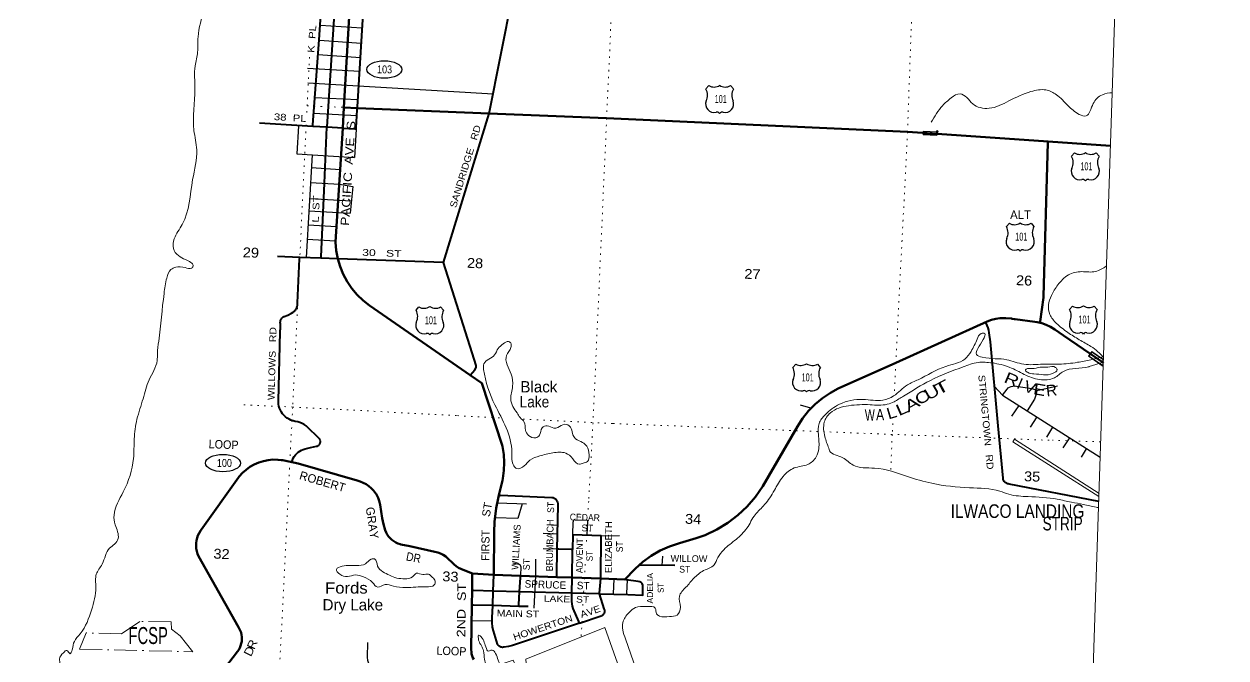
# Model space of a CAD drawing. Header units: feet. Extents: x -792560 to -757852, y -445244 to -352791.
# Drawn here: x -779103 to -757852, y -424717 to -413502 of the extents above; entities that cross this region are included whole.
import ezdxf
from ezdxf.enums import TextEntityAlignment as Align

# ---------------------------------------------------------------- set-up
doc = ezdxf.new("R2010")
doc.units = ezdxf.units.FT
doc.header["$LTSCALE"] = 80
doc.header["$PDMODE"] = 32
doc.header["$PDSIZE"] = 40
doc.linetypes.add('DOT_DASHED', pattern=[7.7, 5, -1.2, 0.3, -1.2])
doc.linetypes.add('DOTTED', pattern=[1.5, 0.3, -1.2])
for name, color, linetype, lineweight in [('16', 7, 'Continuous', 25), ('17', 7, 'Continuous', 25), ('20', 7, 'Continuous', 70), ('23', 7, 'Continuous', 70), ('26', 7, 'Continuous', 40), ('29', 7, 'Continuous', 25), ('36', 7, 'Continuous', 13), ('39', 7, 'Continuous', 13), ('4', 7, 'Continuous', 13), ('44', 7, 'DOT_DASHED', 13), ('57', 7, 'Continuous', 13), ('7', 7, 'DOTTED', 13)]:
    doc.layers.add(name, color=color, linetype=linetype, lineweight=lineweight)
doc.layers.add('27', color=7, linetype='Continuous')
doc.layers.add('41', color=7, linetype='Continuous')

msp = doc.modelspace()

# ---------------------------------------------------------------- linework, layer by layer
at = {"layer": '16'}
for p, q in [((-767047.22, -414651.28), (-766995.91, -414592.52)), ((-766804.15, -414586.55), (-766804.43, -414586.75)), ((-766612.06, -414592.43), (-766560.67, -414651.28)), ((-760581.1, -415842.36), (-760529.79, -415783.6)), ((-760338.03, -415777.63), (-760338.31, -415777.83)), ((-760145.94, -415783.51), (-760094.55, -415842.36)), ((-761733.17, -417086.34), (-761681.86, -417027.58)), ((-761490.1, -417021.61), (-761490.38, -417021.81)), ((-761298.01, -417027.49), (-761246.62, -417086.34)), ((-772172.07, -418565.61), (-772120.76, -418506.85)), ((-771929, -418500.88), (-771929.28, -418501.08)), ((-771736.91, -418506.76), (-771685.52, -418565.61)), ((-760615.53, -418552.35), (-760564.22, -418493.59)), ((-760372.46, -418487.62), (-760372.74, -418487.82)), ((-760180.37, -418493.5), (-760128.98, -418552.35)), ((-765510.3, -419576.4), (-765458.99, -419517.64)), ((-765267.23, -419511.67), (-765267.51, -419511.87)), ((-765075.14, -419517.55), (-765023.75, -419576.4))]:
    msp.add_line(p, q, dxfattribs=at)
for centre, radius, start, end in [((-766904.83, -414434.86), 182.07, 239.97227, 303.45418), ((-766703.05, -414435.36), 181.52, 236.33975, 300.08743), ((-766703.06, -414434.86), 182.07, 236.54582, 236.59441), ((-767240.2, -414761.91), 222.05, 332.97043, 29.75871), ((-766367.7, -414761.91), 222.05, 150.24129, 207.02957), ((-766901.01, -414916.81), 151.42, 159.09177, 283.81923), ((-766706.89, -414916.81), 151.42, 256.18077, 20.90823), ((-760774.08, -415952.99), 222.05, 332.97043, 29.75871), ((-760438.71, -415625.94), 182.07, 239.97227, 303.45418), ((-760236.93, -415626.44), 181.52, 236.33975, 300.08743), ((-760236.94, -415625.94), 182.07, 236.54582, 236.59441), ((-759901.58, -415952.99), 222.05, 150.24129, 207.02957), ((-760434.89, -416107.89), 151.42, 159.09177, 283.81923), ((-760240.77, -416107.89), 151.42, 256.18077, 20.90823), ((-761926.15, -417196.97), 222.05, 332.97043, 29.75871), ((-761590.78, -416869.92), 182.07, 239.97227, 303.45418), ((-761389, -416870.42), 181.52, 236.33975, 300.08743), ((-761389.01, -416869.92), 182.07, 236.54582, 236.59441), ((-761053.65, -417196.97), 222.05, 150.24129, 207.02957), ((-761586.96, -417351.87), 151.42, 159.09177, 283.81923), ((-761392.84, -417351.87), 151.42, 256.18077, 20.90823), ((-772365.05, -418676.24), 222.05, 332.97043, 29.75871), ((-772029.68, -418349.19), 182.07, 239.97227, 303.45418), ((-771827.9, -418349.69), 181.52, 236.33975, 300.08743), ((-771827.91, -418349.19), 182.07, 236.54582, 236.59441), ((-771492.55, -418676.24), 222.05, 150.24129, 207.02957), ((-760808.51, -418662.98), 222.05, 332.97043, 29.75871), ((-760473.14, -418335.93), 182.07, 239.97227, 303.45418), ((-760271.36, -418336.43), 181.52, 236.33975, 300.08743), ((-760271.37, -418335.93), 182.07, 236.54582, 236.59441), ((-759936.01, -418662.98), 222.05, 150.24129, 207.02957), ((-772025.86, -418831.14), 151.42, 159.09177, 283.81923), ((-771831.74, -418831.14), 151.42, 256.18077, 20.90823), ((-760469.32, -418817.88), 151.42, 159.09177, 283.81923), ((-760275.2, -418817.88), 151.42, 256.18077, 20.90823), ((-765703.28, -419687.03), 222.05, 332.97043, 29.75871), ((-765367.91, -419359.98), 182.07, 239.97227, 303.45418), ((-765166.13, -419360.48), 181.52, 236.33975, 300.08743), ((-765166.14, -419359.98), 182.07, 236.54582, 236.59441), ((-764830.78, -419687.03), 222.05, 150.24129, 207.02957), ((-765364.09, -419841.93), 151.42, 159.09177, 283.81923), ((-765169.97, -419841.93), 151.42, 256.18077, 20.90823)]:
    msp.add_arc(centre, radius, start, end, dxfattribs=at)
for centre, major_axis, start_param, end_param in [((-766845.67, -415115.63), (-19.56, 51.67), 4.95877769, 6.28318531), ((-766762.22, -415115.63), (19.56, 51.67), 0, 1.32637542), ((-760379.55, -416306.71), (-19.56, 51.67), 4.95877769, 6.28318531), ((-760296.1, -416306.71), (19.56, 51.67), 0, 1.32637542), ((-761531.62, -417550.69), (-19.56, 51.67), 4.95877769, 6.28318531), ((-761448.17, -417550.69), (19.56, 51.67), 0, 1.32637542), ((-771970.52, -419029.96), (-19.56, 51.67), 4.95877769, 6.28318531), ((-771887.07, -419029.96), (19.56, 51.67), 0, 1.32637542), ((-760413.98, -419016.7), (-19.56, 51.67), 4.95877769, 6.28318531), ((-760330.53, -419016.7), (19.56, 51.67), 0, 1.32637542), ((-765308.75, -420040.75), (-19.56, 51.67), 4.95877769, 6.28318531), ((-765225.3, -420040.75), (19.56, 51.67), 0, 1.32637542)]:
    msp.add_ellipse(centre, major_axis=major_axis, ratio=0.929097, start_param=start_param, end_param=end_param, dxfattribs=at)
at = {"layer": '17'}
for centre in [(-772731.45, -414306.19), (-775586.66, -421269.09)]:
    msp.add_ellipse(centre, major_axis=(-309.24, 1), ratio=0.500121, dxfattribs=at)
at = {"layer": '20'}
for p, q in [((-773469.08, -415344.59), (-773446.38, -414979.21)), ((-773208.85, -414988.74), (-773446.38, -414979.21)), ((-770878.69, -415082.28), (-773208.85, -414988.74)), ((-759892.66, -415655.3), (-760997.93, -415578.58)), ((-771009.32, -419854.08), (-771215.01, -419711.99)), ((-770325.39, -423262.97), (-770795.68, -423246.33)), ((-769682.45, -423285.72), (-770325.39, -423262.97)), ((-769410.79, -423295.33), (-769682.45, -423285.72)), ((-768904.62, -423313.25), (-769410.79, -423295.33)), ((-768478.99, -423328.31), (-768904.62, -423313.25))]:
    msp.add_line(p, q, dxfattribs=at)
for points in [[(-760997.93, -415578.58), (-762955.42, -415442.73), (-763482.51, -415410.71), (-768801.79, -415165.66), (-770878.69, -415082.28)], [(-773556.74, -417654.74), (-773557.04, -417653.71), (-773582.96, -417509.5), (-773593.67, -417363.38), (-773593.85, -417352.5), (-773469.08, -415344.59)], [(-761076.21, -418316.61), (-760998.63, -415603.24), (-760997.93, -415578.58)], [(-771215.01, -419711.99), (-772993.26, -418483.58), (-773109.02, -418393.76), (-773214.75, -418292.33), (-773309.3, -418180.41), (-773391.63, -418059.21), (-773460.85, -417930.08), (-773516.19, -417794.41), (-773556.74, -417654.74)], [(-761138.6, -418788.19), (-761135.11, -418762.74), (-761076.83, -418338.1), (-761076.21, -418316.61)], [(-768225.53, -423076.05), (-768160.2, -423017.02), (-768012.71, -422909.47), (-767854.78, -422817.93), (-767688.16, -422743.4), (-767514.65, -422686.69), (-767218.22, -422599.68), (-767058.85, -422541.64), (-766854.23, -422445.1), (-766660.81, -422327.7), (-766480.73, -422190.72), (-766315.95, -422035.67), (-766168.28, -421864.24), (-766039.34, -421678.32), (-765426.54, -420620.57), (-765336.44, -420478.28), (-765231.96, -420346.19), (-765114.24, -420225.74), (-764984.58, -420118.26), (-764844.39, -420024.92), (-764706.11, -419951.8), (-763689.96, -419494.48), (-762071.23, -418765.97), (-761997.95, -418737.82), (-761922.13, -418717.49), (-761849.39, -418705.72), (-761745.69, -418703.99), (-761642.39, -418713.12), (-761629.05, -418715.35), (-761593.59, -418721.27)], [(-761138.6, -418788.19), (-761189.2, -418775.97), (-761233.52, -418768.98), (-761579.05, -418723.2), (-761593.59, -418721.27)], [(-760019.49, -419495.89), (-760725.76, -419009.65), (-760880.33, -418904.35), (-760952.07, -418860.27), (-761028.02, -418823.93), (-761107.35, -418795.73), (-761138.6, -418788.19)], [(-770714.1, -421862.52), (-770702.4, -421814.26), (-770644.31, -421574.63), (-770639.91, -421543.97), (-770618.89, -421402.63), (-770612.76, -421259.87), (-770621.58, -421117.26), (-770645.26, -420976.34), (-770650.77, -420952.57), (-771009.32, -419854.08)], [(-770795.68, -423246.33), (-770788.47, -422488.81), (-770784.86, -422310.73), (-770757.89, -422068.57), (-770714.47, -421864.26), (-770714.1, -421862.52)], [(-768478.99, -423328.31), (-768304.38, -423148.24), (-768295.64, -423139.4), (-768225.53, -423076.05)]]:
    msp.add_lwpolyline(points, dxfattribs=at)
at = {"layer": '23'}
for p, q in [((-770795.68, -423246.33), (-771176.26, -423225.15)), ((-771183.94, -423780.64), (-771180.38, -423523.62))]:
    msp.add_line(p, q, dxfattribs=at)
for points in [[(-773446.38, -414979.21), (-773160.63, -410064.45), (-773185.51, -409810.47), (-773193.52, -409611.23), (-773193.11, -409604.86)], [(-775618.01, -424978), (-775329.1, -424603.37), (-775306.73, -424570.82), (-775287.88, -424536.11), (-775272.76, -424499.61), (-775261.54, -424461.74), (-775254.33, -424422.91), (-775251.23, -424383.53), (-775252.26, -424344.04), (-775257.42, -424304.88), (-775266.63, -424266.47), (-775279.81, -424229.24), (-775296.82, -424193.59), (-775309.95, -424171.26), (-776016.18, -422917.16), (-776034.69, -422873.55), (-776048.55, -422828.24), (-776057.59, -422781.73), (-776061.72, -422734.54), (-776060.9, -422687.17), (-776055.13, -422640.14), (-776044.47, -422593.98), (-776029.05, -422549.18), (-776009.03, -422506.24), (-775984.63, -422465.63), (-775971.65, -422447.38), (-775311.51, -421521.34), (-775300.64, -421507.84), (-775242.46, -421444.27), (-775177.96, -421387.12)], [(-775177.96, -421387.12), (-775107.83, -421337.03), (-775032.85, -421294.54), (-774953.85, -421260.12), (-774871.67, -421234.15), (-774787.24, -421216.91), (-774701.46, -421208.6), (-774615.29, -421209.29), (-774554.66, -421216.16), (-774529.64, -421218.99), (-774504.66, -421224.37), (-774253.76, -421278.36), (-773213.67, -421579.65), (-773158.48, -421595.54), (-773105.26, -421617.11), (-773054.58, -421644.13), (-773007, -421676.3), (-772963.05, -421713.26), (-772923.2, -421754.62), (-772887.89, -421799.91), (-772879.39, -421813.22), (-772863.46, -421838.18), (-772851.49, -421863.22), (-772840.66, -421885.89), (-772822.99, -421935.69), (-772810.62, -421987.06), (-772807.56, -422005.39), (-772771.15, -422245.96), (-772749.8, -422351.66), (-772717.52, -422454.56), (-772701.33, -422495.36), (-772681.15, -422532.07), (-772657.25, -422566.48), (-772629.88, -422598.2), (-772599.34, -422626.88), (-772565.98, -422652.22), (-772530.14, -422673.92), (-772492.24, -422691.77), (-772452.68, -422705.55), (-772442.38, -422708.4), (-772283.43, -422738.45), (-771839.06, -422837.65), (-771787.65, -422851.53), (-771737.97, -422870.71), (-771690.57, -422894.98), (-771645.97, -422924.07), (-771630.72, -422935.64), (-771497.18, -423062.41), (-771460.93, -423093.2), (-771421.66, -423120.04), (-771379.8, -423142.63), (-771369.28, -423147.46), (-771176.26, -423225.15)], [(-771180.38, -423523.62), (-771176.61, -423250.15), (-771176.26, -423225.15)], [(-771151.38, -424744.85), (-771167.29, -424712.7), (-771179.75, -424679.06), (-771188.62, -424644.3), (-771193.82, -424608.81), (-771195.27, -424572.96), (-771194.67, -424556.35), (-771183.94, -423780.64)]]:
    msp.add_lwpolyline(points, dxfattribs=at)
at = {"layer": '26'}
for p, q in [((-770878.69, -415082.28), (-769824.14, -409804.38)), ((-773998.65, -415312.86), (-774938.68, -415256.53)), ((-773746.35, -415327.98), (-773998.65, -415312.86)), ((-773469.08, -415344.59), (-773746.35, -415327.98)), ((-774228.38, -417630.37), (-774623.08, -417616.04)), ((-773852.76, -417644), (-774228.38, -417630.37)), ((-773556.74, -417654.74), (-773852.76, -417644)), ((-771686.72, -417722.61), (-773556.74, -417654.74)), ((-769410.79, -423295.33), (-769403.82, -422798.67)), ((-770816.88, -423790.88), (-770806.84, -423533.05)), ((-769414.62, -423568.22), (-770340.19, -423544.84))]:
    msp.add_line(p, q, dxfattribs=at)
for points in [[(-773998.65, -415312.86), (-773996.58, -415285.48), (-773882.64, -413780.32), (-773607.12, -409586.29), (-773606.34, -409580.39)], [(-773746.35, -415327.98), (-773746.08, -415321.86), (-773530.04, -412045.86), (-773422.04, -409797.88), (-773385.95, -409620.54), (-773380.5, -409593.76)], [(-773208.85, -414988.74), (-773206.25, -414968.57), (-772884.67, -409650.32), (-772883.03, -409623.22)], [(-773469.08, -415344.59), (-773255.97, -415357.36), (-773230.78, -415358.87), (-773229.47, -415337.01), (-773210.35, -415018.57), (-773208.85, -414988.74)], [(-771686.72, -417722.61), (-770878.69, -415082.29), (-770878.69, -415082.28)], [(-773852.76, -417644), (-773851.53, -417617.66), (-773790.4, -416316.53), (-773746.35, -415327.98)], [(-774369.07, -421249.11), (-774368.85, -421248.31), (-774357.9, -421215.37), (-774343.57, -421183.76), (-774326.01, -421153.82), (-774305.42, -421125.88), (-774282.02, -421100.25), (-774256.07, -421077.2), (-774227.85, -421056.99), (-774197.67, -421039.84), (-774165.87, -421025.94), (-774132.79, -421015.44), (-774037.89, -420992.9), (-773932.53, -420971.83), (-773923.91, -420969.96), (-773915.53, -420967.21), (-773907.49, -420963.59), (-773899.87, -420959.15), (-773892.76, -420953.94), (-773886.22, -420948.02), (-773880.35, -420941.44), (-773875.19, -420934.29), (-773870.81, -420926.63), (-773867.25, -420918.56), (-773864.56, -420910.17), (-773862.76, -420901.53), (-773861.87, -420892.76), (-773861.9, -420883.94), (-773862.86, -420875.17), (-773864.2, -420868.98), (-773874.61, -420843.96), (-773899.6, -420819.3), (-774082.12, -420639.22), (-774113.86, -420612.03), (-774148.27, -420588.31), (-774184.97, -420568.31), (-774223.56, -420552.26), (-774263.62, -420540.33), (-774304.7, -420532.66), (-774310.62, -420531.92), (-774347.22, -420523.24), (-774382.72, -420510.78), (-774416.72, -420494.67), (-774448.85, -420475.11), (-774478.76, -420452.29), (-774506.11, -420426.47), (-774530.62, -420397.93), (-774552.02, -420366.98), (-774570.06, -420333.97), (-774584.55, -420299.26), (-774595.33, -420263.22), (-774602.29, -420226.25), (-774605.34, -420188.75), (-774605.28, -420165.97), (-774572.32, -418946.82), (-774571.67, -418922.78), (-774571.23, -418896.82), (-774570.69, -418864.37), (-774570.27, -418839.09), (-774570.72, -418814.37), (-774571.28, -418783.44), (-774571.21, -418771.62), (-774569.92, -418759.88), (-774567.4, -418748.34), (-774563.68, -418737.13), (-774558.82, -418726.36), (-774552.86, -418716.16), (-774545.86, -418706.64), (-774537.91, -418697.91), (-774529.09, -418690.05), (-774519.49, -418683.16), (-774509.23, -418677.31), (-774504.14, -418674.91), (-774437.43, -418650.76), (-774373.62, -418619.77), (-774343.77, -418602.29), (-774343.5, -418602.07), (-774327.42, -418588.13), (-774312.89, -418572.58), (-774300.07, -418555.6), (-774289.09, -418537.38), (-774280.07, -418518.1), (-774273.12, -418497.99), (-774268.31, -418477.26), (-774265.7, -418456.14), (-774265.3, -418434.87), (-774229.43, -417653.25), (-774228.38, -417630.37)], [(-771215.01, -419711.99), (-771130.54, -419619.95), (-771107.16, -419580.96), (-771108.42, -419542.27), (-771178.53, -419321.64), (-771686.72, -417722.61)], [(-760100.53, -421949.63), (-761687.61, -421641.07), (-761699.95, -421639.08), (-761712.02, -421635.81), (-761723.68, -421631.3), (-761734.81, -421625.59), (-761745.27, -421618.76), (-761754.97, -421610.86), (-761763.78, -421602), (-761771.63, -421592.26), (-761778.41, -421581.76), (-761784.05, -421570.6), (-761788.5, -421558.92), (-761791.71, -421546.84), (-761793.38, -421536.71), (-761879.27, -420611), (-762017.29, -419123.52), (-762039.12, -418963.6), (-762045.26, -418918.84), (-762056.04, -418874.96), (-762071.35, -418832.45), (-762091.02, -418791.78), (-762097.81, -418779.88)], [(-769674.41, -422793.16), (-769661.74, -422016.99), (-769661.33, -421992.05), (-769665.18, -421966.99), (-769666.33, -421962.44), (-769670.41, -421951.35), (-769675.63, -421940.76), (-769681.92, -421930.77), (-769689.23, -421921.49), (-769697.47, -421913.02), (-769706.54, -421905.46), (-769716.36, -421898.9), (-769726.81, -421893.39), (-769737.78, -421889.01), (-769749.15, -421885.8), (-769760.79, -421883.79), (-769772.57, -421883.01), (-770678.63, -421840.43), (-770714.1, -421862.52)], [(-768904.62, -423313.25), (-768903.99, -423306.88), (-768898.73, -422554.49), (-769400.18, -422539.68), (-769403.82, -422798.67)], [(-769682.45, -423285.72), (-769682.02, -423259.68), (-769674.41, -422793.16)], [(-769403.82, -422798.67), (-769427.95, -422798.18), (-769647.3, -422793.71), (-769674.41, -422793.16)], [(-767597.16, -423083.62), (-768207.98, -423076.26), (-768225.53, -423076.05)], [(-770340.19, -423544.84), (-770806.84, -423533.05), (-770795.68, -423246.33)], [(-770340.19, -423544.84), (-770326.86, -423290.94), (-770325.39, -423262.97)], [(-768926.96, -423580.54), (-769414.62, -423568.22), (-769410.79, -423295.33)], [(-768926.96, -423580.54), (-768930.19, -423570.11), (-768904.62, -423313.25)], [(-770806.84, -423533.05), (-771154.44, -423524.27), (-771180.38, -423523.62)], [(-768926.96, -423580.54), (-768429.98, -423593.09), (-768161.41, -423607.9), (-768161.28, -423452.14), (-768161.26, -423427.21), (-768171.73, -423402.14), (-768172.98, -423400.1), (-768177.83, -423393.81), (-768183.3, -423388.06), (-768189.35, -423382.92), (-768192.84, -423380.53), (-768217.91, -423369.36), (-768242.84, -423365.44), (-768453.99, -423332.24), (-768478.99, -423328.31)], [(-770353.78, -423803.79), (-770352.16, -423772.79), (-770340.19, -423544.84)], [(-769283.21, -424099.27), (-769294.8, -424072.83), (-769395.46, -423843.29), (-769395.89, -423842), (-769407.14, -423801.65), (-769414.11, -423760.34), (-769416.73, -423718.54), (-769414.62, -423568.22)], [(-769283.21, -424099.27), (-768896.15, -423969.1), (-768892.33, -423967.99), (-768884.26, -423964.96), (-768876.55, -423961.11), (-768869.28, -423956.47), (-768862.54, -423951.1), (-768856.4, -423945.05), (-768850.92, -423938.39), (-768846.17, -423931.2), (-768842.2, -423923.55), (-768839.05, -423915.52), (-768836.75, -423907.21), (-768835.34, -423898.71), (-768835.3, -423897.97), (-768836.49, -423872.93), (-768844.22, -423847.97), (-768926.96, -423580.54)], [(-770816.88, -423790.88), (-771155.7, -423781.43), (-771183.94, -423780.64)], [(-769283.21, -424099.27), (-770463.63, -424496.24), (-770538.29, -424515.46), (-770614.55, -424526.76), (-770632.04, -424528.22), (-770637.91, -424528.87), (-770647.46, -424529.11), (-770656.98, -424528.36), (-770666.37, -424526.62), (-770675.53, -424523.9), (-770684.35, -424520.24), (-770692.74, -424515.68), (-770700.61, -424510.26), (-770707.87, -424504.06), (-770714.44, -424497.13), (-770720.25, -424489.55), (-770725.24, -424481.4), (-770729.34, -424472.78), (-770803.84, -424237.09), (-770817.27, -424169.85), (-770825.56, -424088.18), (-770825.26, -424006.09), (-770816.88, -423790.88)], [(-770191.79, -423808.31), (-770353.78, -423803.79), (-770816.88, -423790.88)]]:
    msp.add_lwpolyline(points, dxfattribs=at)
at = {"layer": '29'}
for p, q in [((-773863.24, -413524.6), (-773128.46, -413568.58)), ((-773881.56, -413788.47), (-773141.28, -413838.85)), ((-773902.64, -414044.08), (-773155.03, -414091.72)), ((-774089.69, -414281), (-773169.69, -414336.34)), ((-774085.1, -414540.27), (-770809.28, -414736.78)), ((-773959.02, -414800.11), (-773198.65, -414839.68)), ((-773979.13, -415078.48), (-773216.4, -415118.18)), ((-774250.81, -415302.9), (-774277.55, -415796.71)), ((-773230.97, -415362.01), (-773261.12, -415864.07)), ((-774277.55, -415796.71), (-773261.12, -415864.07)), ((-774008.92, -415814.08), (-774113.27, -417631.26)), ((-774021.43, -416043.02), (-773514.2, -416077.08)), ((-773290.43, -416374.82), (-773335.11, -416847.46)), ((-774053.38, -416587.85), (-773313.77, -416629.07)), ((-774066.59, -416808.72), (-773334.72, -416849.2)), ((-774080.41, -417054.65), (-773578.34, -417081.22)), ((-774095.76, -417309.76), (-773596.66, -417336.84)), ((-761193.15, -419984.96), (-760828.6, -419901.76)), ((-765188.99, -420295.22), (-765371.95, -420242.95)), ((-761515.12, -420251.25), (-761641.58, -420440.73)), ((-761196.16, -420452.86), (-761315.14, -420631.33)), ((-760916.85, -420633.29), (-761026.52, -420812.52)), ((-760616.65, -420822.13), (-760734.11, -420999.88)), ((-760322.18, -421016.29), (-760412.73, -421164.19)), ((-770736.4, -421969.98), (-770219.87, -421990.64)), ((-769667.22, -422373.32), (-769783.59, -422369.1)), ((-769400.18, -422539.68), (-769394.63, -422308.05)), ((-769671.36, -422526.57), (-769925.54, -422516.61)), ((-768898.73, -422554.49), (-768571.95, -422553.13)), ((-769672.3, -422793.2), (-769926.97, -422784.93)), ((-770462.55, -423033.45), (-770353.54, -423055.27)), ((-770320.54, -423095.95), (-770325.55, -423265.94)), ((-767818.88, -423079.96), (-767811.18, -422914.64)), ((-768673.2, -423321.34), (-768687.86, -423576.04)), ((-768438.65, -423334.17), (-768447.82, -423577.87)), ((-771187.16, -424055.21), (-770831.48, -424062.54))]:
    msp.add_line(p, q, dxfattribs=at)
for points in [[(-774036.88, -416303.84), (-773528.02, -416336.08), (-773290.43, -416374.82)], [(-761943.89, -419915.93), (-761800.67, -420067.39), (-760074.68, -421166.84)], [(-761800.67, -420067.39), (-761718.7, -419959.35), (-761701.97, -419940.52), (-761676.88, -419925.88), (-761651.79, -419915.42), (-761620.43, -419907.05), (-761589.06, -419904.96), (-761482.42, -419917.51), (-761285.87, -419950.98), (-761248.24, -419961.44), (-761193.15, -419984.96)], [(-761193.15, -419984.96), (-761212.69, -420070.22), (-761223.14, -420103.69), (-761237.78, -420139.25), (-761366.47, -420343.97)], [(-770292.97, -421988.31), (-770371.76, -422246.67), (-770779.99, -422237.7)], [(-769359.45, -422272.61), (-769139.98, -422277.36), (-769153.73, -422546.72)], [(-770058.48, -422967.75), (-770059.28, -423264.99), (-770088.09, -423834.4)], [(-772955.44, -424973.78), (-773012.93, -424794.71), (-773021.29, -424761.24), (-773027.57, -424704.76), (-773023.39, -424443.28)]]:
    msp.add_lwpolyline(points, dxfattribs=at)
for centre, radius, start, end in [((-769361.84, -422305.39), 32.88, 85.83759, 184.62628), ((-770361.2, -423095.2), 40.66, 358.95177, 79.14515)]:
    msp.add_arc(centre, radius, start, end, dxfattribs=at)
at = {"layer": '36'}
msp.add_lwpolyline([(-760095.9, -421809.34), (-761590.02, -420844.32), (-761617.85, -420891.52), (-760097.62, -421861.57)], dxfattribs=at)
at = {"layer": '39'}
for p, q in [((-760019.39, -419485.08), (-760268.66, -419563.14)), ((-760206.74, -419432.57), (-760016.57, -419389.34))]:
    msp.add_line(p, q, dxfattribs=at)
msp.add_lwpolyline([(-770686.87, -424833.06), (-770453.14, -424757.18), (-770330.86, -425038.8), (-770268.02, -425023), (-770250, -424969.42), (-770216.92, -424888.26), (-770229.41, -424735.16), (-768831.31, -424177.23), (-768581.36, -424890.97), (-769303.53, -425307.33), (-769211.62, -425573.49), (-769241.06, -425664.82), (-768907.33, -425875.77), (-768249.4, -425457.72), (-768234.69, -425054.53), (-768469.21, -424381.17)], dxfattribs=at)
for points in [[(-774528.52, -401680.36), (-774660.88, -403293.27), (-774815.12, -404878.5), (-774898.96, -405470.01), (-774929.31, -405806.36), (-775081.2, -407052.22), (-775153.48, -407601.96), (-775241.34, -408028.62), (-775346.66, -408603.28), (-775363.16, -409000.39), (-775401.3, -409605.61), (-775457.61, -409882.76), (-775487.46, -410040.36), (-775480.88, -410245.48), (-775542.98, -410516.4), (-775687.51, -411394.95), (-775722.02, -411845.64), (-775845.55, -412809.31), (-775921.75, -413246.43), (-776025.78, -413730.75), (-776033.5, -413997.62), (-776078.61, -414243.04), (-776081.36, -414648.68), (-776098.19, -415385.23), (-776048.38, -415726.49), (-776121.85, -416254.1), (-776305.42, -417046.88), (-776447.31, -417302.85), (-776461.48, -417471.06), (-776373.76, -417598.78), (-776249.81, -417669.55), (-776151.28, -417721.33), (-776110.77, -417766.99), (-776138.75, -417818.2), (-776255.01, -417811.98), (-776421.41, -417803.94), (-776505.25, -417845.09), (-776579.01, -417995.07), (-776627.14, -418268.5), (-776722.14, -419110.68), (-776744.45, -419336.85), (-776748.84, -419457.21), (-776891.8, -419797.5), (-776998.36, -420131.09), (-777106.02, -420494.76), (-777154.86, -420842.49), (-777167.45, -421187.51), (-777347.63, -421777.54), (-777511.28, -422189.4), (-777491.35, -422358.84), (-777440.04, -422603.75), (-777503.94, -422703.87), (-777588.81, -422773.1), (-777721.62, -423055.52), (-777824.63, -423236.58), (-777832.9, -423463.25), (-777909.94, -423868.21), (-778110.05, -424288.79), (-778213.45, -424425.64), (-778253.04, -424574.85), (-778289.62, -424641.82), (-778343.74, -424583.62), (-778405.44, -424623.56), (-778475.8, -424735.5), (-778472.79, -424817.96), (-778579.94, -424892.41), (-778640.34, -425006.72), (-778632.41, -425119.49), (-778603.14, -425253.12), (-778666.24, -425331.18), (-778755.68, -425376.91)], [(-759862.83, -414717.55), (-760036.22, -414752.29), (-760198.52, -414907.09), (-760255.86, -415047.62), (-760323.04, -415127.54), (-760444.59, -415101.04), (-760645.76, -414945.11), (-760849.63, -414752.93), (-761035.31, -414667.86), (-761299.53, -414698.46), (-761693.15, -414862.95), (-762039.31, -414993.02), (-762327.73, -414916.28), (-762434.09, -414803.96), (-762552.17, -414737.41), (-762709.39, -414808.04), (-762863.08, -414947.08), (-763066.48, -415239.19)], [(-759967.87, -417787.27), (-760060.81, -417839.27), (-760156.33, -417879.36), (-760399.46, -417882.6), (-760638.55, -417940.21), (-760823.79, -418118.29), (-760939.12, -418306.94), (-760989.18, -418467.82), (-760965.31, -418639.42), (-760846.59, -418798.38), (-760647.57, -418958.25), (-760445.37, -419086.1), (-760238.87, -419206.07), (-760115.73, -419298.91), (-760027.93, -419392.63)], [(-768469.21, -424381.17), (-768515.5, -424218.81), (-768514.9, -424092.29), (-768408.03, -423915.39), (-768292.19, -423823.17), (-768094.76, -423806.23), (-767941.19, -423835.9), (-767920.71, -423935.06), (-767869.95, -423975.06), (-767689.51, -423983.61), (-767556.03, -423958.32), (-767498.62, -423815.78), (-767515.81, -423626.35), (-767399.42, -423463.86), (-767259.11, -423306.25), (-767087.51, -423171.86), (-766903.04, -423070.09), (-766836.11, -422941.95), (-766730.55, -422801.16), (-766513, -422618.23), (-766320.93, -422418.3), (-766175.76, -422182.53), (-766008.57, -422003.8), (-765836.67, -421750.92), (-765683.11, -421505.41), (-765484.85, -421355.93), (-765245.54, -421292.29), (-765096.15, -421161.12), (-765050.55, -421012.13), (-765057.81, -420770.83), (-765046.41, -420568.38), (-764938.34, -420413.61), (-764684.53, -420227.98), (-764269.7, -420142.59), (-763916.7, -420155.38), (-763729.24, -420081.83), (-763483.1, -419885.88), (-763294.98, -419794.28), (-762804.39, -419558.98), (-762468.25, -419428.55), (-762358.9, -419293.92), (-762252.57, -419076.83), (-762178.64, -418977.07), (-762116.31, -418975.31), (-762142.33, -419082.83), (-762238.44, -419240.04), (-762262.38, -419345.63), (-762159.84, -419397.55), (-761725.62, -419441.41), (-761427.25, -419520.52), (-761089.78, -419518.69), (-760800.59, -419519.13), (-760478.06, -419486.64), (-760243.42, -419440.91), (-760206.74, -419432.57)], [(-770495.3, -419141.58), (-770494.36, -419225.97), (-770571.69, -419363.77), (-770561.64, -419528.84), (-770489.35, -419694.16), (-770465.16, -419911.97), (-770497.42, -420135.76), (-770460.06, -420267.68), (-770385.86, -420380.84), (-770330.7, -420465.19), (-770259.27, -420544.11), (-770236.31, -420685.55), (-770181.51, -420779.93), (-770056.54, -420822.62), (-769990.6, -420776.81), (-769939.56, -420644.08), (-769851.93, -420609.09), (-769736.99, -420651.42), (-769662.26, -420640.07), (-769545.67, -420582.03), (-769441.12, -420634.03), (-769407.04, -420745.74), (-769350.16, -420838.19), (-769226.07, -420904.95), (-769152.19, -420971.91), (-769111.48, -421122.02), (-769141.94, -421241.43), (-769219.26, -421268.76), (-769282.31, -421290.58), (-769401.22, -421191.86), (-769526.15, -421092.93), (-769754.95, -421088.65), (-769985.87, -421142.55), (-770157.28, -421216.68), (-770259.43, -421319.43), (-770389.7, -421366.93), (-770442.17, -421318.83), (-770475.73, -421082.61), (-770776.38, -420240.14), (-770976.4, -419612.23), (-770972.81, -419513.94), (-770885.5, -419432.74), (-770782.29, -419356.14), (-770719.8, -419239.9), (-770628.55, -419160.85), (-770538.62, -419117.91), (-770495.3, -419141.58)], [(-760268.66, -419563.14), (-760279.01, -419565.99), (-760726.97, -419648.34), (-760885.73, -419761.1), (-761149.94, -419791.69), (-761419.72, -419699.56), (-761674.29, -419575.84), (-761984.77, -419498.3), (-762235.48, -419489.21), (-762497.37, -419566.09), (-763078.51, -419806.14), (-763550.59, -420084.29), (-763721.02, -420185.8)], [(-761135.88, -419571.25), (-761001.27, -419570.11), (-760862.95, -419577.13), (-760836.26, -419616.26), (-760906.87, -419679.99), (-761076.6, -419707.98), (-761246.65, -419689.76), (-761362.17, -419663.48), (-761396.81, -419622.05), (-761357.75, -419597.36), (-761277.38, -419596.25), (-761135.88, -419571.25)], [(-763721.02, -420185.8), (-763839.03, -420228.5), (-764144.63, -420237.51), (-764522.8, -420253.93), (-764846.76, -420380.78), (-764953.27, -420547.65), (-764944.37, -420799.05), (-764873.8, -421007.91)], [(-764873.8, -421007.91), (-764859.17, -421051.2), (-764628.67, -421174.05), (-764444.67, -421305.26), (-764063.04, -421359.26), (-763481.98, -421506.87), (-763050.55, -421626.96), (-762384.62, -421705.33), (-761848.62, -421766.94), (-761689.92, -421820.9), (-761347.97, -421861.42), (-760833.52, -421908.19), (-760584.41, -421961.41), (-760372.98, -422001.21), (-760148.41, -422049.33), (-760104.26, -422055.18)], [(-772512.95, -423304.6), (-772366.83, -423317.93), (-772234.92, -423280.53), (-772164.38, -423218.81), (-772052.8, -423242.94), (-771952, -423232.54), (-771879.83, -423291.39), (-771833.97, -423355.32), (-771850.57, -423425.02), (-771990.28, -423456.11), (-772352.33, -423471.11), (-772572.3, -423445.06), (-772719.92, -423417.61), (-772850.12, -423463.11), (-772943.54, -423381.38), (-773102.56, -423281.21), (-773243.95, -423247.97), (-773383.58, -423277.05), (-773518.66, -423236), (-773579.77, -423149.42), (-773477.36, -423094.89), (-773223.83, -423081.98), (-773063.99, -423049.61), (-772964.71, -422970.86), (-772904.25, -422965.02), (-772850.62, -423091.5), (-772759.86, -423191.2), (-772512.95, -423304.6)], [(-770978.26, -425553.64), (-770901.2, -425478.09), (-770883.35, -425374.29), (-770858.8, -425306.89), (-770797.49, -425222.74), (-770786.93, -425098.59), (-770871.7, -424944.87), (-770962.59, -424738.71), (-770979.31, -424591.47), (-771016.21, -424501.76), (-771061.27, -424415.76), (-771070.82, -424347.12), (-771067.57, -424313.09), (-771024.25, -424336.76), (-770965.8, -424441.32), (-770927.63, -424551.17), (-770909.04, -424592.01), (-770828.15, -424576.87), (-770764.16, -424639.44), (-770720.19, -424755.53), (-770686.87, -424833.06)]]:
    msp.add_spline(points, degree=3, dxfattribs=at)
at = {"layer": '4'}
msp.add_lwpolyline([(-789416.66, -352790.59), (-757851.71, -353854.74), (-760869.81, -445243.89), (-792560.48, -444175.49)], close=True, dxfattribs=at)
at = {"layer": '44'}
msp.add_lwpolyline([(-778122.98, -424558.19), (-776118.07, -424606.65), (-776344.1, -424323.24), (-776494.5, -424210.03), (-776502.32, -424076.11), (-777052.47, -424070.76), (-777379.23, -424289.85), (-778002.76, -424274.01)], close=True, dxfattribs=at)
at = {"layer": '57'}
for p, q in [((-763206.05, -415395.68), (-762957.92, -415406.8)), ((-760284.28, -419379.91), (-760225.23, -419293.09)), ((-760284.28, -419379.91), (-760021.56, -419558.58)), ((-760225.23, -419293.09), (-760017.46, -419434.38))]:
    msp.add_line(p, q, dxfattribs=at)
msp.add_lwpolyline([(-762957.92, -415406.8), (-762964.29, -415474.72), (-763206.05, -415459.9), (-763206.05, -415395.68)], dxfattribs=at)
for points in [[(-762966.66, -415414.41), (-763198.05, -415404.04), (-763198.05, -415452.37), (-762971.53, -415466.26)], [(-760273.16, -419377.79), (-760223.11, -419304.2), (-760026.68, -419437.78), (-760029.83, -419543.27)]]:
    msp.add_lwpolyline(points, close=True, dxfattribs=at)
msp.add_point((-762957.92, -415406.8), dxfattribs=at)
at = {"layer": '7'}
for p, q in [((-774056.73, -414085.6), (-774104.51, -415085.37)), ((-762955.78, -415446.6), (-759892.66, -415655.3)), ((-770695.89, -420469.26), (-771454.67, -420429.41)), ((-760975.07, -420866.36), (-761990.88, -420825.25)), ((-760066.92, -420894.43), (-760917.91, -420863.83)), ((-769119.42, -421943.96), (-769128.8, -422113.55)), ((-769150.93, -422513.42), (-769164.16, -422752.49)), ((-769181, -423056.9), (-769195.84, -423325.14)), ((-769207.18, -423529.96), (-769209.56, -423572.98)), ((-769220.1, -423763.55), (-769223.98, -423833.66)), ((-769236.77, -424064.89), (-769252.29, -424345.23))]:
    msp.add_line(p, q, dxfattribs=at)
for points in [[(-768309.47, -399259.28), (-768309.56, -399361.67), (-768416.62, -404608.3), (-768562.74, -409879.63), (-768801.79, -415165.66), (-769042.63, -420556.08), (-769119.42, -421943.96)], [(-763089.56, -401180.05), (-763176.08, -404864.56), (-763293.24, -410112.83), (-763482.51, -415410.71), (-763717.4, -420074.17)], [(-774098.02, -414949.56), (-768801.79, -415165.66), (-763482.51, -415410.71), (-763207.66, -415429.44)], [(-774114.11, -415286.2), (-774352.64, -420277.21), (-774620.27, -425576.27), (-774868.8, -430700.44)], [(-771454.67, -420429.41), (-774352.64, -420277.21), (-775224.83, -420237.56)], [(-765068.17, -420710.72), (-768696.68, -420569.54), (-770310.36, -420489.53)], [(-762190.42, -420818.08), (-763752.04, -420761.93), (-764954.13, -420715.16)], [(-763742.2, -420566.54), (-763752.04, -420761.93), (-763780.33, -421430.03)]]:
    msp.add_lwpolyline(points, dxfattribs=at)

# ---------------------------------------------------------------- texts
at = {"layer": '16', "width": 0.6}
for p in [(-766784.35, -414898.32), (-760318.23, -416089.4), (-761470.31, -417333.38), (-771909.2, -418812.65), (-760352.67, -418799.39), (-765247.44, -419823.44)]:
    msp.add_text('101', height=140, dxfattribs=at).set_placement(p, align=Align.CENTER)
at = {"layer": '16'}
for s, height, rotation, width, p in [('PACIFIC  AVE  S', 150, 86.444, 1.2, (-773358.13, -417074.71)), ('ST', 142.5, 80.371, 1.05, (-770868.97, -422230.25))]:
    msp.add_text(s, height=height, rotation=rotation, dxfattribs=dict(at, width=width)).set_placement(p)
for s, height, rotation, p in [('ALT', 150, 0.564, (-761667.67, -416951.39)), ('FIRST', 142.5, 89.455, (-770876.32, -423001.96)), ('SPRUCE', 132, 357.973, (-770253.88, -423470.44)), ('ST', 132, 357.975, (-769331.51, -423499.22))]:
    msp.add_text(s, height=height, rotation=rotation, dxfattribs=at).set_placement(p)
at = {"layer": '17', "width": 0.85}
for s, p in [('103', (-772728.55, -414374.5)), ('100', (-775560.06, -421337.4))]:
    msp.add_text(s, height=140, dxfattribs=at).set_placement(p, align=Align.CENTER)
at = {"layer": '17'}
for s, rotation, width, p in [('LOOP', 357.84, 0.95, (-775576.42, -421014.85)), ('D', 63.745, 1.15, (-775054.86, -424630.28)), ('R', 66.843, 1.1, (-774999.81, -424505.45)), ('LOOP', 357.84, 0.95, (-771548.07, -424668.48))]:
    msp.add_text(s, height=150, rotation=rotation, dxfattribs=dict(at, width=width)).set_placement(p, align=Align.CENTER)
for s, rotation, p in [('ROBERT', 343.845, (-774246.46, -421551.17)), ('GRAY', 278.606, (-773062.66, -422057.33))]:
    msp.add_text(s, height=150, rotation=rotation, dxfattribs=at).set_placement(p)
for s, rotation, width, p in [('DR', 349.294, 0.9, (-772357.32, -422989.09)), ('2ND  ST', 89.208, 1.25, (-771301.84, -424350.86))]:
    msp.add_text(s, height=150, rotation=rotation, dxfattribs=dict(at, width=width)).set_placement(p)
at = {"layer": '27'}
for s, height, rotation, width, p in [('K  PL', 120, 85.671, 1.25, (-773970.77, -414014.03)), ('38  PL', 120, 356.571, 1.25, (-774688.44, -415200.72)), ('SANDRIDGE   RD', 120, 72.984, 1.15, (-771465.26, -416763.8)), ('L  ST', 120, 87.31, 1.25, (-773893.76, -417016.63)), ('30   ST', 120, 357.921, 1.35, (-773126.55, -417600.31)), ('WILLOWS   RD', 120, 88.451, 1.15, (-774674.71, -420156.24)), ('STRINGTOWN   RD', 120, 275.301, 1.15, (-762231.51, -419714.38)), ('ST', 120, 89.065, 0.95, (-769731.21, -422151.54)), ('CEDAR', 120, 358.308, 0.95, (-769455.87, -422281.44)), ('WILLIAMS', 120, 86.995, 1.05, (-770363.66, -423160.48)), ('ELIZABETH', 120, 89.599, 1.05, (-768712.58, -423216.32)), ('ST', 120, 89.599, 0.95, (-768515.61, -422847.63)), ('ST', 114, 89.197, 0.95, (-769048.23, -423006.81)), ('ST', 120, 359.31, 0.95, (-767518.45, -423207.11)), ('ADELIA', 108.3, 89.949, 1.05, (-767981, -423754.19)), ('ST', 108.3, 89.947, 0.95, (-767791.49, -423565.81)), ('LAKE  ST', 114, 358.553, 1.2, (-769914.54, -423721.68)), ('MAIN ST', 120, 358.402, 1.15, (-770745.84, -423980.98)), ('HOWERTON   AVE', 120, 18.588, 1.15, (-770431.94, -424410.18))]:
    msp.add_text(s, height=height, rotation=rotation, dxfattribs=dict(at, width=width)).set_placement(p)
for s, height, rotation, p in [('BRUMBACH', 120, 89.065, (-769753.49, -423185.54)), ('ST', 120, 358.308, (-769248.29, -422475.09)), ('ADVENT', 114, 89.197, (-769227.68, -423216.54)), ('WILLOW', 120, 359.31, (-767672.02, -423014.3)), ('ST', 120, 86.995, (-770163.33, -423168.68))]:
    msp.add_text(s, height=height, rotation=rotation, dxfattribs=at).set_placement(p)
at = {"layer": '36'}
for s, width, p in [('ILWACO LANDING', 0.85, (-762719.17, -422239.17)), ('STRIP', 0.75, (-761094.13, -422460.64))]:
    msp.add_text(s, height=240, dxfattribs=dict(at, width=width)).set_placement(p)
at = {"layer": '41'}
for s, rotation, width, p in [('R', 337.003, 1.3, (-761677.68, -419882.14)), ('U', 30.075, 1.35, (-763002.15, -420102.9)), ('T', 28.208, 1.65, (-762831.59, -420018.6)), ('V', 340.874, 1.15, (-761350.94, -420022.69)), ('E', 349.985, 1.2, (-761162.36, -420067.81)), ('A', 29.407, 1.45, (-763356.47, -420314.22)), ('C', 31.407, 1.35, (-763167.51, -420189.18)), ('W', 1.528, 0.7, (-764145.05, -420517.57)), ('A', 1.182, 0.8, (-763965.74, -420511.18)), ('L', 16.316, 1.15, (-763735.99, -420473.47)), ('L', 23.707, 1.35, (-763542.22, -420399.87))]:
    msp.add_text(s, height=200, rotation=rotation, dxfattribs=dict(at, width=width)).set_placement(p, align=Align.CENTER)
for s, p in [('Black', (-770327.12, -420018.89)), ('Dry Lake', (-773824.74, -423876.12))]:
    msp.add_text(s, height=200, dxfattribs=at).set_placement(p)
for s, rotation, p in [('I', 336.398, (-761533.42, -419952.48)), ('R', 7.001, (-760924.09, -420081.06))]:
    msp.add_text(s, height=200, rotation=rotation, dxfattribs=at).set_placement(p, align=Align.CENTER)
for s, width, p in [('Lake', 0.9, (-770339.39, -420284.49)), ('Fords', 1.1, (-773779.81, -423577.85))]:
    msp.add_text(s, height=200, dxfattribs=dict(at, width=width)).set_placement(p)
at = {"layer": '44', "width": 0.65}
msp.add_text('FCSP', height=300, dxfattribs=at).set_placement((-777255.56, -424469.86))
at = {"layer": '7', "width": 1.1}
for s, p in [('29', (-775237.33, -417627.7)), ('28', (-771274.24, -417813.59)), ('27', (-766370.74, -418007.34)), ('26', (-761567.28, -418120.28)), ('35', (-761424.96, -421588.43)), ('34', (-767418.65, -422341.21)), ('32', (-775756.29, -422958.34)), ('33', (-771709.89, -423358.84))]:
    msp.add_text(s, height=175, rotation=357.924, dxfattribs=at).set_placement(p)

doc.saveas('drawing.dxf')
